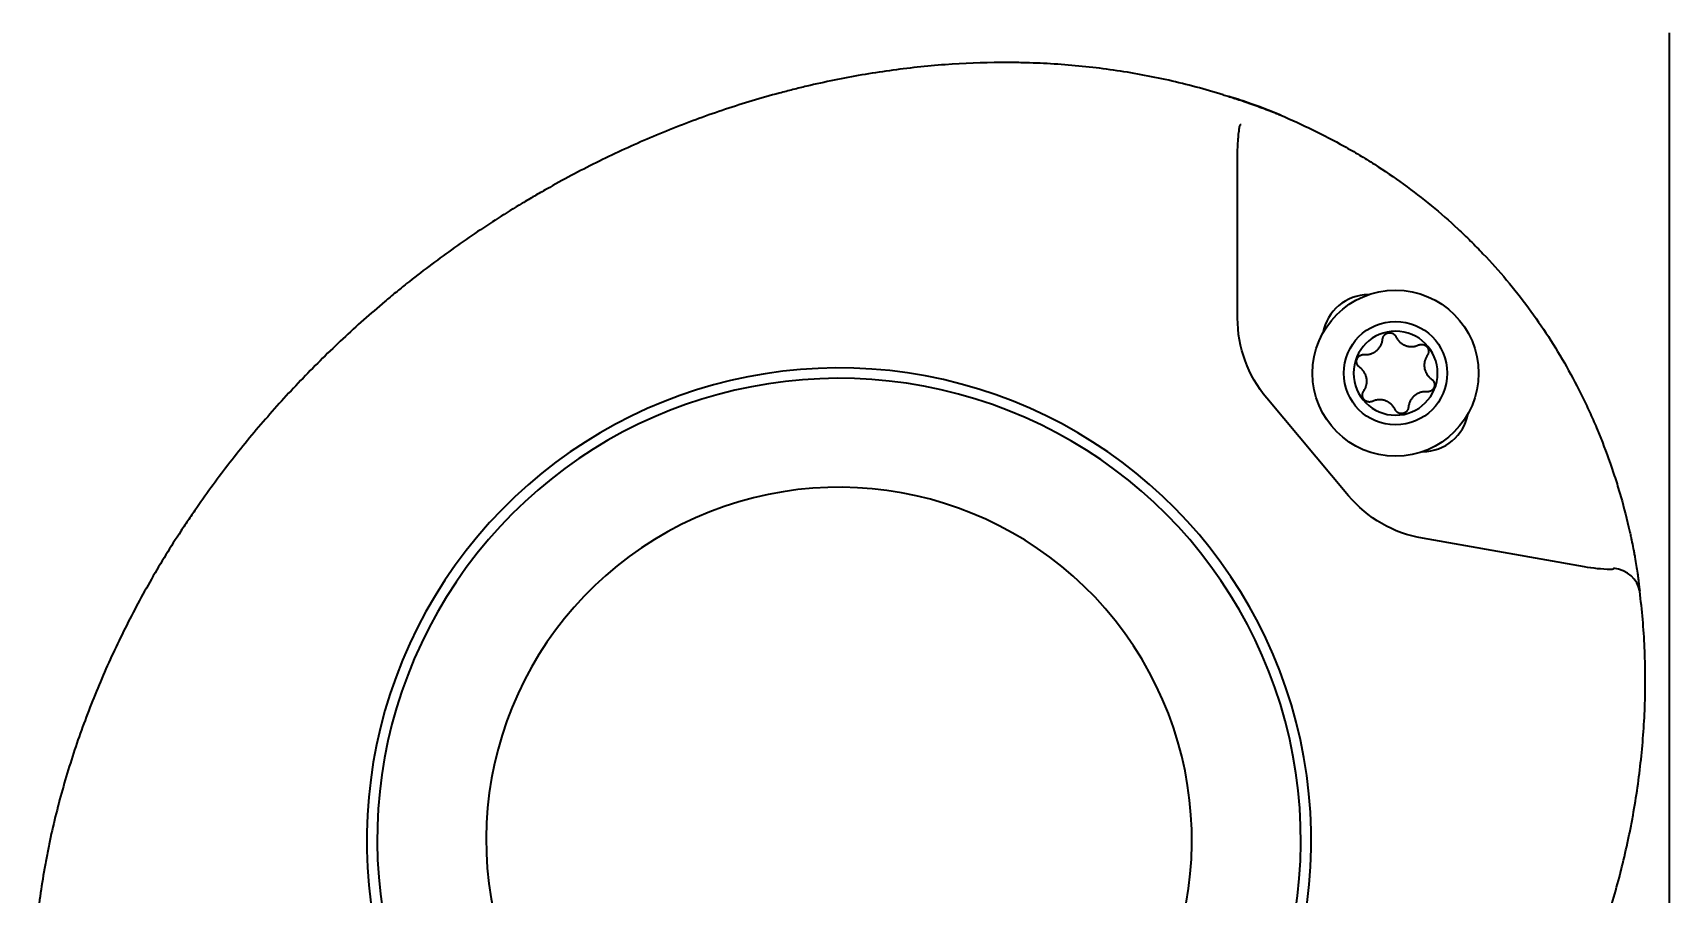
# Model space of a CAD drawing. Extents: x -760 to 4209, y 5795 to 10328.
# Drawn here: x -27.6 to 51.3, y 8062.3 to 8103.8 of the extents above; entities that cross this region are included whole.
import ezdxf

# ---------------------------------------------------------------- set-up
doc = ezdxf.new("R2010")
doc.units = 0
doc.header["$LTSCALE"] = 5
doc.layers.add('ORTHO$15', color=7, linetype='CONTINUOUS', true_color=0xffffff)

msp = doc.modelspace()

# ---------------------------------------------------------------- linework, layer by layer
at = {"layer": 'ORTHO$15', "color": 7, "linetype": 'Continuous', "lineweight": 35, "extrusion": (0, 1, 0)}
for p, q in [((51.287, 8103.801), (51.287, 8024.602)), ((30.49, 8090.055), (30.49, 8097.981)), ((35.839, 8081.497), (31.893, 8086.199)), ((47.198, 8078.069), (39.392, 8079.445))]:
    msp.add_line(p, q, dxfattribs=at)
at = {"layer": 'ORTHO$15', "color": 7, "linetype": 'Continuous', "lineweight": 35}
for radius in [4, 2.49]:
    msp.add_circle((38.099, 8087.4), radius, dxfattribs=at)
at = {"layer": 'ORTHO$15', "color": 7, "linetype": 'Continuous', "lineweight": 35, "extrusion": (0, 0, -1)}
msp.add_circle((-38.099, 8087.4), 2.025, dxfattribs=at)
at = {"layer": 'ORTHO$15', "color": 7, "linetype": 'Continuous', "lineweight": 35}
for centre, radius, start, end in [((36.813, 8088.932), 2.25, 90.43094, 169.56906), ((11.287, 8064.902), 22.75, 296.25375, 213.74625), ((11.287, 8064.902), 22.25, 75, 212.61563), ((11.287, 8064.902), 22.25, 297.38437, 75), ((39.385, 8085.867), 2.25, 270.43094, 349.56906), ((11.287, 8064.902), 17, 317.90498, 192.09505)]:
    msp.add_arc(centre, radius, start, end, dxfattribs=at)
at = {"layer": 'ORTHO$15', "color": 7, "linetype": 'Continuous', "lineweight": 35, "extrusion": (0, 0, -1)}
for centre, major_axis in [((36.49, 8090.055), (5.639, 2.052)), ((40.435, 8085.354), (3, 5.197))]:
    msp.add_ellipse(centre, major_axis=major_axis, ratio=0.999914, start_param=2.792582, end_param=3.490603, dxfattribs=at)
at = {"layer": 'ORTHO$15', "color": 7, "linetype": 'Continuous', "lineweight": 35}
msp.add_ellipse((48.374, 8076.699), major_axis=(1.493, 0.145), ratio=0.873809, start_param=0.035848, end_param=1.332032, dxfattribs=at)
for points, knots in [([(29.793, 8100.808), (28.925, 8101.079), (28.05, 8101.312), (26.73, 8101.608), (26.288, 8101.698), (25.402, 8101.86), (24.958, 8101.933), (23.621, 8102.125), (22.724, 8102.219), (21.37, 8102.311), (20.918, 8102.333), (20.351, 8102.351), (20.237, 8102.354), (20.01, 8102.359), (19.67, 8102.365), (19.33, 8102.367), (18.198, 8102.362), (17.297, 8102.326), (15.501, 8102.194), (14.606, 8102.098), (12.824, 8101.848), (11.937, 8101.696), (10.61, 8101.425), (10.169, 8101.327), (9.508, 8101.171), (9.288, 8101.118), (8.958, 8101.034), (8.848, 8101.006), (8.628, 8100.949), (7.642, 8100.689), (6.669, 8100.396), (4.96, 8099.828), (4.115, 8099.52), (2.445, 8098.856), (1.62, 8098.501), (-0.011, 8097.745), (-0.817, 8097.345), (-2.012, 8096.71), (-2.408, 8096.493), (-2.999, 8096.158), (-3.195, 8096.045), (-3.586, 8095.817), (-3.781, 8095.701), (-4.752, 8095.117), (-5.515, 8094.63), (-7.014, 8093.617), (-7.75, 8093.091), (-8.833, 8092.273), (-9.191, 8091.995), (-9.633, 8091.642), (-9.722, 8091.571), (-9.898, 8091.428), (-9.986, 8091.357), (-10.249, 8091.141), (-10.423, 8090.997), (-11.288, 8090.268), (-11.963, 8089.669), (-13.276, 8088.44), (-14.555, 8087.179), (-15.764, 8085.855), (-16.939, 8084.5), (-17.508, 8083.806), (-18.612, 8082.387), (-19.146, 8081.661), (-19.79, 8080.733), (-19.982, 8080.453), (-20.171, 8080.17), (-20.296, 8079.981), (-20.358, 8079.887), (-20.668, 8079.412), (-20.91, 8079.03), (-21.618, 8077.876), (-22.066, 8077.097), (-22.914, 8075.52), (-23.314, 8074.721), (-24.065, 8073.103), (-24.416, 8072.284), (-25.069, 8070.626), (-25.37, 8069.787), (-25.921, 8068.087), (-26.17, 8067.226), (-26.501, 8065.918), (-26.604, 8065.479), (-26.749, 8064.815), (-26.795, 8064.594), (-26.861, 8064.26), (-26.883, 8064.148), (-26.925, 8063.925), (-26.946, 8063.813), (-27.128, 8062.807), (-27.257, 8061.911), (-27.449, 8060.117), (-27.511, 8059.22), (-27.554, 8057.871), (-27.56, 8057.421), (-27.554, 8056.521), (-27.543, 8056.071), (-27.481, 8054.719), (-27.403, 8053.816), (-27.287, 8052.913)], [0, 0, 0, 0, 0.03125, 0.03125, 0.046875, 0.046875, 0.0625, 0.0625, 0.09375, 0.09375, 0.109375, 0.109375, 0.113281, 0.113281, 0.117188, 0.125, 0.125, 0.15625, 0.15625, 0.1875, 0.1875, 0.21875, 0.21875, 0.234375, 0.234375, 0.242188, 0.242188, 0.246094, 0.246094, 0.25, 0.28125, 0.28125, 0.3125, 0.3125, 0.34375, 0.34375, 0.375, 0.375, 0.390625, 0.390625, 0.398438, 0.398438, 0.40625, 0.40625, 0.4375, 0.4375, 0.46875, 0.46875, 0.484375, 0.484375, 0.488281, 0.488281, 0.492188, 0.492188, 0.5, 0.5, 0.53125, 0.53125, 0.5625, 0.59375, 0.59375, 0.625, 0.625, 0.65625, 0.65625, 0.664063, 0.667969, 0.667969, 0.671875, 0.671875, 0.6875, 0.6875, 0.71875, 0.71875, 0.75, 0.75, 0.78125, 0.78125, 0.8125, 0.8125, 0.84375, 0.84375, 0.859375, 0.859375, 0.867188, 0.867188, 0.871094, 0.871094, 0.875, 0.875, 0.90625, 0.90625, 0.9375, 0.9375, 0.953125, 0.953125, 0.96875, 0.96875, 1, 1, 1, 1]), ([(29.793, 8100.808), (29.829, 8100.798), (29.867, 8100.787), (29.946, 8100.764), (29.988, 8100.752), (30.119, 8100.713), (30.214, 8100.684), (30.341, 8100.644), (30.367, 8100.636), (30.42, 8100.619), (30.447, 8100.611), (30.528, 8100.585), (30.584, 8100.566), (30.754, 8100.51), (30.871, 8100.471), (31.054, 8100.407), (31.116, 8100.386), (31.21, 8100.352), (31.242, 8100.341), (31.306, 8100.318), (31.338, 8100.306), (31.5, 8100.247), (31.631, 8100.199), (31.895, 8100.098), (32.029, 8100.046), (32.231, 8099.965), (32.298, 8099.937), (32.434, 8099.882), (32.502, 8099.854), (32.57, 8099.825)], [0, 0, 0, 0, 0.0625, 0.0625, 0.125, 0.125, 0.25, 0.25, 0.28125, 0.28125, 0.3125, 0.3125, 0.375, 0.375, 0.5, 0.5, 0.5625, 0.5625, 0.59375, 0.59375, 0.625, 0.625, 0.75, 0.75, 0.875, 0.875, 0.9375, 0.9375, 1, 1, 1, 1]), ([(32.57, 8099.825), (32.028, 8100.052), (31.48, 8100.26), (30.644, 8100.55), (30.325, 8100.651), (30.067, 8100.728)], [0, 0, 0, 0, 0.582157, 0.582157, 1, 1, 1, 1]), ([(30.581, 8099.233), (30.585, 8099.254), (30.588, 8099.275), (30.596, 8099.304), (30.598, 8099.313), (30.604, 8099.33), (30.607, 8099.339), (30.614, 8099.353), (30.618, 8099.36), (30.625, 8099.368), (30.627, 8099.371), (30.631, 8099.375), (30.634, 8099.376), (30.641, 8099.381), (30.646, 8099.382), (30.654, 8099.382), (30.657, 8099.381), (30.662, 8099.379), (30.665, 8099.378), (30.668, 8099.377)], [0, 0, 0, 0, 0.25, 0.25, 0.375, 0.375, 0.5, 0.5, 0.625, 0.625, 0.6875, 0.6875, 0.75, 0.75, 0.875, 0.875, 0.9375, 0.9375, 1, 1, 1, 1]), ([(32.57, 8099.825), (33.093, 8099.605), (33.61, 8099.372), (34.627, 8098.875), (35.129, 8098.613), (35.87, 8098.198), (36.237, 8097.985), (36.601, 8097.763), (36.842, 8097.614), (36.962, 8097.538), (37.56, 8097.156), (38.495, 8096.518), (39.389, 8095.827), (40.261, 8095.11), (40.687, 8094.738), (41.206, 8094.256), (41.309, 8094.159), (41.514, 8093.963), (41.615, 8093.864), (41.918, 8093.565), (42.117, 8093.362), (42.704, 8092.746), (43.082, 8092.323), (43.448, 8091.888)], [0, 0, 0, 0, 0.125, 0.125, 0.25, 0.25, 0.3125, 0.34375, 0.34375, 0.375, 0.375, 0.5, 0.625, 0.625, 0.75, 0.75, 0.78125, 0.78125, 0.8125, 0.8125, 0.875, 0.875, 1, 1, 1, 1]), ([(30.49, 8097.981), (30.491, 8098.192), (30.498, 8098.402), (30.521, 8098.715), (30.53, 8098.819), (30.552, 8099.027), (30.566, 8099.13), (30.581, 8099.233)], [0, 0, 0, 0, 0.5, 0.5, 0.75, 0.75, 1, 1, 1, 1]), ([(43.448, 8091.888), (43.813, 8091.452), (44.163, 8091.006), (44.834, 8090.097), (45.476, 8089.169), (46.351, 8087.723), (46.876, 8086.723), (47.249, 8085.96), (47.37, 8085.703), (47.545, 8085.315), (47.603, 8085.185), (47.716, 8084.924), (47.994, 8084.271), (48.248, 8083.608), (48.529, 8082.804), (48.619, 8082.535), (48.792, 8081.994), (48.874, 8081.721), (49.109, 8080.902), (49.25, 8080.351), (49.376, 8079.797)], [0, 0, 0, 0, 0.125, 0.125, 0.25, 0.375, 0.5, 0.5, 0.5625, 0.5625, 0.59375, 0.59375, 0.625, 0.75, 0.75, 0.8125, 0.8125, 0.875, 0.875, 1, 1, 1, 1]), ([(36.588, 8088.295), (36.642, 8088.291), (36.694, 8088.291), (36.774, 8088.3), (36.8, 8088.304), (36.839, 8088.312), (36.852, 8088.315), (36.879, 8088.322), (36.892, 8088.326), (36.956, 8088.346), (37.005, 8088.367), (37.065, 8088.399), (37.076, 8088.406), (37.1, 8088.42), (37.111, 8088.428), (37.145, 8088.451), (37.167, 8088.467), (37.23, 8088.52), (37.268, 8088.559), (37.319, 8088.622), (37.335, 8088.644), (37.357, 8088.678), (37.364, 8088.69), (37.378, 8088.713), (37.384, 8088.725), (37.415, 8088.785), (37.435, 8088.834), (37.457, 8088.911), (37.463, 8088.938), (37.473, 8088.99), (37.477, 8089.017), (37.479, 8089.043)], [0, 0, 0, 0, 0.125, 0.125, 0.1875, 0.1875, 0.21875, 0.21875, 0.25, 0.25, 0.375, 0.375, 0.40625, 0.40625, 0.4375, 0.4375, 0.5, 0.5, 0.625, 0.625, 0.6875, 0.6875, 0.71875, 0.71875, 0.75, 0.75, 0.875, 0.875, 0.9375, 0.9375, 1, 1, 1, 1]), ([(37.479, 8089.043), (37.481, 8089.061), (37.487, 8089.097), (37.499, 8089.131), (37.51, 8089.156), (37.514, 8089.164), (37.522, 8089.18), (37.527, 8089.188), (37.542, 8089.211), (37.553, 8089.226), (37.571, 8089.246), (37.578, 8089.253), (37.591, 8089.265), (37.598, 8089.271), (37.62, 8089.288), (37.635, 8089.299), (37.66, 8089.312), (37.668, 8089.316), (37.685, 8089.324), (37.693, 8089.327), (37.72, 8089.337), (37.737, 8089.341), (37.765, 8089.346), (37.774, 8089.347), (37.793, 8089.349), (37.802, 8089.35), (37.83, 8089.35), (37.848, 8089.349), (37.875, 8089.344), (37.885, 8089.342), (37.903, 8089.338), (37.912, 8089.336), (37.938, 8089.327), (37.955, 8089.32), (37.979, 8089.307), (37.987, 8089.302), (38.003, 8089.292), (38.01, 8089.287), (38.032, 8089.271), (38.045, 8089.259), (38.064, 8089.239), (38.07, 8089.232), (38.082, 8089.218), (38.087, 8089.211), (38.103, 8089.188), (38.112, 8089.172), (38.119, 8089.156)], [0, 0, 0, 0, 0.0625, 0.125, 0.125, 0.15625, 0.15625, 0.1875, 0.1875, 0.25, 0.25, 0.28125, 0.28125, 0.3125, 0.3125, 0.375, 0.375, 0.40625, 0.40625, 0.4375, 0.4375, 0.5, 0.5, 0.53125, 0.53125, 0.5625, 0.5625, 0.625, 0.625, 0.65625, 0.65625, 0.6875, 0.6875, 0.75, 0.75, 0.78125, 0.78125, 0.8125, 0.8125, 0.875, 0.875, 0.90625, 0.90625, 0.9375, 0.9375, 1, 1, 1, 1]), ([(38.119, 8089.156), (38.142, 8089.107), (38.169, 8089.062), (38.216, 8088.998), (38.233, 8088.977), (38.26, 8088.947), (38.269, 8088.937), (38.288, 8088.918), (38.297, 8088.908), (38.347, 8088.863), (38.39, 8088.83), (38.448, 8088.795), (38.459, 8088.788), (38.483, 8088.775), (38.495, 8088.769), (38.532, 8088.751), (38.558, 8088.741), (38.634, 8088.713), (38.686, 8088.699), (38.754, 8088.689), (38.768, 8088.687), (38.795, 8088.684), (38.835, 8088.681), (38.902, 8088.681), (38.956, 8088.686), (38.996, 8088.692), (39.009, 8088.694), (39.035, 8088.699), (39.048, 8088.702), (39.113, 8088.718), (39.163, 8088.735), (39.212, 8088.758)], [0, 0, 0, 0, 0.125, 0.125, 0.1875, 0.1875, 0.21875, 0.21875, 0.25, 0.25, 0.375, 0.375, 0.40625, 0.40625, 0.4375, 0.4375, 0.5, 0.5, 0.625, 0.625, 0.65625, 0.65625, 0.6875, 0.75, 0.8125, 0.8125, 0.84375, 0.84375, 0.875, 0.875, 1, 1, 1, 1]), ([(36.366, 8087.684), (36.351, 8087.695), (36.323, 8087.718), (36.3, 8087.745), (36.283, 8087.767), (36.278, 8087.775), (36.268, 8087.79), (36.264, 8087.798), (36.252, 8087.823), (36.245, 8087.839), (36.236, 8087.866), (36.234, 8087.875), (36.229, 8087.893), (36.228, 8087.902), (36.224, 8087.929), (36.223, 8087.947), (36.223, 8087.975), (36.224, 8087.984), (36.225, 8088.003), (36.227, 8088.012), (36.232, 8088.039), (36.237, 8088.057), (36.246, 8088.083), (36.25, 8088.092), (36.257, 8088.109), (36.262, 8088.117), (36.275, 8088.141), (36.286, 8088.157), (36.303, 8088.178), (36.309, 8088.185), (36.322, 8088.199), (36.329, 8088.205), (36.343, 8088.218), (36.35, 8088.223), (36.364, 8088.235), (36.372, 8088.24), (36.395, 8088.254), (36.411, 8088.263), (36.437, 8088.274), (36.445, 8088.277), (36.463, 8088.283), (36.471, 8088.285), (36.498, 8088.291), (36.516, 8088.294), (36.543, 8088.296), (36.552, 8088.297), (36.57, 8088.297), (36.579, 8088.296), (36.588, 8088.295)], [0, 0, 0, 0, 0.0625, 0.125, 0.125, 0.15625, 0.15625, 0.1875, 0.1875, 0.25, 0.25, 0.28125, 0.28125, 0.3125, 0.3125, 0.375, 0.375, 0.40625, 0.40625, 0.4375, 0.4375, 0.5, 0.5, 0.53125, 0.53125, 0.5625, 0.5625, 0.625, 0.625, 0.65625, 0.65625, 0.6875, 0.6875, 0.71875, 0.71875, 0.75, 0.75, 0.8125, 0.8125, 0.84375, 0.84375, 0.875, 0.875, 0.9375, 0.9375, 0.96875, 0.96875, 1, 1, 1, 1]), ([(39.212, 8088.758), (39.229, 8088.766), (39.262, 8088.778), (39.298, 8088.785), (39.325, 8088.788), (39.334, 8088.789), (39.353, 8088.789), (39.362, 8088.789), (39.389, 8088.788), (39.407, 8088.786), (39.434, 8088.78), (39.443, 8088.777), (39.461, 8088.772), (39.469, 8088.769), (39.495, 8088.759), (39.512, 8088.751), (39.535, 8088.736), (39.543, 8088.731), (39.558, 8088.72), (39.566, 8088.715), (39.587, 8088.697), (39.6, 8088.684), (39.618, 8088.662), (39.623, 8088.655), (39.634, 8088.64), (39.639, 8088.632), (39.653, 8088.608), (39.661, 8088.592), (39.671, 8088.566), (39.674, 8088.557), (39.68, 8088.539), (39.682, 8088.53), (39.687, 8088.503), (39.69, 8088.485), (39.691, 8088.457), (39.691, 8088.448), (39.69, 8088.43), (39.689, 8088.42), (39.686, 8088.393), (39.682, 8088.376), (39.675, 8088.349), (39.672, 8088.341), (39.665, 8088.324), (39.662, 8088.315), (39.65, 8088.291), (39.641, 8088.275), (39.63, 8088.26)], [0, 0, 0, 0, 0.0625, 0.125, 0.125, 0.15625, 0.15625, 0.1875, 0.1875, 0.25, 0.25, 0.28125, 0.28125, 0.3125, 0.3125, 0.375, 0.375, 0.40625, 0.40625, 0.4375, 0.4375, 0.5, 0.5, 0.53125, 0.53125, 0.5625, 0.5625, 0.625, 0.625, 0.65625, 0.65625, 0.6875, 0.6875, 0.75, 0.75, 0.78125, 0.78125, 0.8125, 0.8125, 0.875, 0.875, 0.90625, 0.90625, 0.9375, 0.9375, 1, 1, 1, 1]), ([(39.63, 8088.26), (39.6, 8088.216), (39.574, 8088.17), (39.541, 8088.097), (39.532, 8088.072), (39.519, 8088.034), (39.515, 8088.021), (39.508, 8087.995), (39.505, 8087.982), (39.49, 8087.916), (39.483, 8087.863), (39.482, 8087.795), (39.482, 8087.782), (39.482, 8087.755), (39.483, 8087.741), (39.486, 8087.7), (39.49, 8087.673), (39.504, 8087.593), (39.518, 8087.541), (39.543, 8087.477), (39.548, 8087.464), (39.559, 8087.44), (39.577, 8087.403), (39.61, 8087.345), (39.641, 8087.301), (39.666, 8087.269), (39.675, 8087.259), (39.693, 8087.238), (39.702, 8087.228), (39.748, 8087.18), (39.788, 8087.146), (39.832, 8087.115)], [0, 0, 0, 0, 0.125, 0.125, 0.1875, 0.1875, 0.21875, 0.21875, 0.25, 0.25, 0.375, 0.375, 0.40625, 0.40625, 0.4375, 0.4375, 0.5, 0.5, 0.625, 0.625, 0.65625, 0.65625, 0.6875, 0.75, 0.8125, 0.8125, 0.84375, 0.84375, 0.875, 0.875, 1, 1, 1, 1]), ([(36.568, 8086.539), (36.598, 8086.583), (36.624, 8086.629), (36.657, 8086.702), (36.666, 8086.727), (36.679, 8086.765), (36.683, 8086.778), (36.69, 8086.804), (36.693, 8086.817), (36.708, 8086.883), (36.715, 8086.936), (36.716, 8087.004), (36.716, 8087.017), (36.716, 8087.045), (36.715, 8087.058), (36.712, 8087.099), (36.708, 8087.126), (36.694, 8087.206), (36.68, 8087.259), (36.655, 8087.322), (36.65, 8087.335), (36.639, 8087.36), (36.621, 8087.396), (36.588, 8087.455), (36.556, 8087.499), (36.532, 8087.53), (36.523, 8087.541), (36.505, 8087.561), (36.496, 8087.571), (36.45, 8087.619), (36.41, 8087.654), (36.366, 8087.684)], [0, 0, 0, 0, 0.125, 0.125, 0.1875, 0.1875, 0.21875, 0.21875, 0.25, 0.25, 0.375, 0.375, 0.40625, 0.40625, 0.4375, 0.4375, 0.5, 0.5, 0.625, 0.625, 0.65625, 0.65625, 0.6875, 0.75, 0.8125, 0.8125, 0.84375, 0.84375, 0.875, 0.875, 1, 1, 1, 1]), ([(39.832, 8087.115), (39.847, 8087.105), (39.874, 8087.081), (39.898, 8087.054), (39.915, 8087.032), (39.92, 8087.025), (39.929, 8087.009), (39.934, 8087.001), (39.946, 8086.977), (39.953, 8086.96), (39.962, 8086.934), (39.964, 8086.925), (39.969, 8086.907), (39.97, 8086.898), (39.974, 8086.87), (39.975, 8086.852), (39.975, 8086.824), (39.974, 8086.815), (39.973, 8086.796), (39.971, 8086.787), (39.966, 8086.76), (39.961, 8086.742), (39.952, 8086.716), (39.948, 8086.707), (39.941, 8086.69), (39.936, 8086.682), (39.923, 8086.658), (39.912, 8086.643), (39.895, 8086.621), (39.889, 8086.614), (39.876, 8086.6), (39.869, 8086.594), (39.855, 8086.581), (39.848, 8086.576), (39.833, 8086.565), (39.826, 8086.559), (39.803, 8086.545), (39.786, 8086.536), (39.761, 8086.525), (39.752, 8086.522), (39.735, 8086.517), (39.726, 8086.514), (39.7, 8086.508), (39.682, 8086.505), (39.655, 8086.503), (39.646, 8086.502), (39.627, 8086.503), (39.618, 8086.503), (39.609, 8086.504)], [0, 0, 0, 0, 0.0625, 0.125, 0.125, 0.15625, 0.15625, 0.1875, 0.1875, 0.25, 0.25, 0.28125, 0.28125, 0.3125, 0.3125, 0.375, 0.375, 0.40625, 0.40625, 0.4375, 0.4375, 0.5, 0.5, 0.53125, 0.53125, 0.5625, 0.5625, 0.625, 0.625, 0.65625, 0.65625, 0.6875, 0.6875, 0.71875, 0.71875, 0.75, 0.75, 0.8125, 0.8125, 0.84375, 0.84375, 0.875, 0.875, 0.9375, 0.9375, 0.96875, 0.96875, 1, 1, 1, 1]), ([(36.986, 8086.041), (36.969, 8086.033), (36.935, 8086.021), (36.9, 8086.014), (36.873, 8086.011), (36.864, 8086.01), (36.845, 8086.01), (36.836, 8086.01), (36.809, 8086.011), (36.791, 8086.013), (36.764, 8086.019), (36.755, 8086.022), (36.737, 8086.027), (36.728, 8086.03), (36.703, 8086.04), (36.686, 8086.048), (36.663, 8086.063), (36.655, 8086.068), (36.64, 8086.079), (36.632, 8086.084), (36.611, 8086.102), (36.598, 8086.116), (36.58, 8086.137), (36.575, 8086.144), (36.564, 8086.16), (36.559, 8086.167), (36.545, 8086.191), (36.537, 8086.208), (36.527, 8086.234), (36.524, 8086.243), (36.518, 8086.26), (36.516, 8086.269), (36.511, 8086.296), (36.508, 8086.315), (36.507, 8086.342), (36.507, 8086.351), (36.508, 8086.37), (36.509, 8086.379), (36.512, 8086.406), (36.516, 8086.424), (36.523, 8086.45), (36.526, 8086.459), (36.533, 8086.476), (36.537, 8086.484), (36.548, 8086.509), (36.557, 8086.524), (36.568, 8086.539)], [0, 0, 0, 0, 0.0625, 0.125, 0.125, 0.15625, 0.15625, 0.1875, 0.1875, 0.25, 0.25, 0.28125, 0.28125, 0.3125, 0.3125, 0.375, 0.375, 0.40625, 0.40625, 0.4375, 0.4375, 0.5, 0.5, 0.53125, 0.53125, 0.5625, 0.5625, 0.625, 0.625, 0.65625, 0.65625, 0.6875, 0.6875, 0.75, 0.75, 0.78125, 0.78125, 0.8125, 0.8125, 0.875, 0.875, 0.90625, 0.90625, 0.9375, 0.9375, 1, 1, 1, 1]), ([(38.079, 8085.643), (38.056, 8085.692), (38.029, 8085.737), (37.982, 8085.802), (37.965, 8085.822), (37.938, 8085.852), (37.929, 8085.862), (37.91, 8085.882), (37.9, 8085.891), (37.851, 8085.937), (37.808, 8085.969), (37.75, 8086.004), (37.739, 8086.011), (37.715, 8086.024), (37.702, 8086.03), (37.665, 8086.048), (37.64, 8086.059), (37.564, 8086.087), (37.511, 8086.1), (37.444, 8086.11), (37.43, 8086.112), (37.403, 8086.115), (37.363, 8086.118), (37.295, 8086.118), (37.242, 8086.113), (37.202, 8086.107), (37.189, 8086.105), (37.162, 8086.1), (37.149, 8086.097), (37.084, 8086.081), (37.034, 8086.064), (36.986, 8086.041)], [0, 0, 0, 0, 0.125, 0.125, 0.1875, 0.1875, 0.21875, 0.21875, 0.25, 0.25, 0.375, 0.375, 0.40625, 0.40625, 0.4375, 0.4375, 0.5, 0.5, 0.625, 0.625, 0.65625, 0.65625, 0.6875, 0.75, 0.8125, 0.8125, 0.84375, 0.84375, 0.875, 0.875, 1, 1, 1, 1]), ([(39.609, 8086.504), (39.556, 8086.508), (39.503, 8086.508), (39.424, 8086.499), (39.398, 8086.495), (39.345, 8086.484), (39.319, 8086.477), (39.242, 8086.453), (39.193, 8086.432), (39.133, 8086.4), (39.121, 8086.393), (39.098, 8086.379), (39.087, 8086.372), (39.053, 8086.348), (39.031, 8086.332), (38.968, 8086.279), (38.93, 8086.24), (38.879, 8086.177), (38.864, 8086.155), (38.841, 8086.121), (38.834, 8086.109), (38.821, 8086.086), (38.814, 8086.074), (38.783, 8086.014), (38.763, 8085.965), (38.741, 8085.888), (38.735, 8085.862), (38.725, 8085.809), (38.721, 8085.783), (38.719, 8085.756)], [0, 0, 0, 0, 0.125, 0.125, 0.1875, 0.1875, 0.25, 0.25, 0.375, 0.375, 0.40625, 0.40625, 0.4375, 0.4375, 0.5, 0.5, 0.625, 0.625, 0.6875, 0.6875, 0.71875, 0.71875, 0.75, 0.75, 0.875, 0.875, 0.9375, 0.9375, 1, 1, 1, 1]), ([(38.719, 8085.756), (38.717, 8085.738), (38.711, 8085.703), (38.699, 8085.668), (38.688, 8085.643), (38.684, 8085.635), (38.676, 8085.619), (38.671, 8085.611), (38.656, 8085.588), (38.645, 8085.574), (38.621, 8085.546), (38.607, 8085.534), (38.578, 8085.511), (38.563, 8085.5), (38.538, 8085.487), (38.53, 8085.483), (38.513, 8085.475), (38.505, 8085.472), (38.478, 8085.462), (38.46, 8085.458), (38.433, 8085.453), (38.424, 8085.452), (38.405, 8085.45), (38.396, 8085.45), (38.368, 8085.449), (38.35, 8085.451), (38.322, 8085.455), (38.313, 8085.457), (38.295, 8085.461), (38.286, 8085.464), (38.26, 8085.472), (38.243, 8085.48), (38.219, 8085.492), (38.211, 8085.497), (38.195, 8085.507), (38.188, 8085.512), (38.166, 8085.529), (38.152, 8085.541), (38.134, 8085.56), (38.128, 8085.567), (38.116, 8085.581), (38.111, 8085.589), (38.095, 8085.611), (38.086, 8085.627), (38.079, 8085.643)], [0, 0, 0, 0, 0.0625, 0.125, 0.125, 0.15625, 0.15625, 0.1875, 0.1875, 0.25, 0.25, 0.3125, 0.3125, 0.375, 0.375, 0.40625, 0.40625, 0.4375, 0.4375, 0.5, 0.5, 0.53125, 0.53125, 0.5625, 0.5625, 0.625, 0.625, 0.65625, 0.65625, 0.6875, 0.6875, 0.75, 0.75, 0.78125, 0.78125, 0.8125, 0.8125, 0.875, 0.875, 0.90625, 0.90625, 0.9375, 0.9375, 1, 1, 1, 1]), ([(49.376, 8079.797), (49.392, 8079.725), (49.408, 8079.653), (49.439, 8079.51), (49.454, 8079.439), (49.499, 8079.226), (49.527, 8079.086), (49.567, 8078.877), (49.58, 8078.808), (49.599, 8078.704), (49.605, 8078.67), (49.618, 8078.601), (49.624, 8078.567), (49.654, 8078.398), (49.676, 8078.266), (49.717, 8078.012), (49.735, 8077.889), (49.757, 8077.741), (49.761, 8077.711), (49.769, 8077.653), (49.773, 8077.624), (49.785, 8077.539), (49.792, 8077.485), (49.813, 8077.326), (49.825, 8077.228), (49.845, 8077.048), (49.854, 8076.965), (49.862, 8076.891)], [0, 0, 0, 0, 0.0625, 0.0625, 0.125, 0.125, 0.25, 0.25, 0.3125, 0.3125, 0.34375, 0.34375, 0.375, 0.375, 0.5, 0.5, 0.625, 0.625, 0.65625, 0.65625, 0.6875, 0.6875, 0.75, 0.75, 0.875, 0.875, 1, 1, 1, 1]), ([(48.447, 8077.941), (48.239, 8077.946), (48.031, 8077.96), (47.614, 8078.004), (47.406, 8078.033), (47.198, 8078.069)], [0, 0, 0, 0, 0.5, 0.5, 1, 1, 1, 1]), ([(48.604, 8078.001), (48.606, 8077.995), (48.606, 8077.99), (48.605, 8077.982), (48.605, 8077.979), (48.603, 8077.975), (48.601, 8077.972), (48.596, 8077.966), (48.591, 8077.962), (48.579, 8077.956), (48.572, 8077.953), (48.556, 8077.948), (48.547, 8077.947), (48.529, 8077.944), (48.519, 8077.943), (48.49, 8077.941), (48.469, 8077.941), (48.447, 8077.941)], [0, 0, 0, 0, 0.125, 0.125, 0.1875, 0.1875, 0.25, 0.25, 0.375, 0.375, 0.5, 0.5, 0.625, 0.625, 0.75, 0.75, 1, 1, 1, 1]), ([(17.523, 8029.953), (18.119, 8030.162), (18.709, 8030.383), (20.13, 8030.947), (20.955, 8031.303), (22.586, 8032.059), (23.392, 8032.459), (24.587, 8033.094), (24.983, 8033.311), (25.573, 8033.646), (25.77, 8033.759), (26.161, 8033.987), (26.356, 8034.103), (27.327, 8034.687), (28.09, 8035.174), (29.589, 8036.187), (30.324, 8036.713), (31.408, 8037.531), (31.766, 8037.809), (32.208, 8038.162), (32.297, 8038.233), (32.473, 8038.376), (32.561, 8038.447), (32.824, 8038.663), (32.998, 8038.807), (33.863, 8039.536), (34.537, 8040.135), (35.851, 8041.364), (37.13, 8042.625), (38.339, 8043.949), (39.513, 8045.304), (40.083, 8045.998), (41.187, 8047.417), (41.721, 8048.143), (42.365, 8049.071), (42.557, 8049.351), (42.746, 8049.634), (42.871, 8049.823), (42.933, 8049.917), (43.243, 8050.392), (43.485, 8050.774), (44.193, 8051.928), (44.641, 8052.707), (45.489, 8054.284), (45.889, 8055.083), (46.64, 8056.701), (46.991, 8057.52), (47.644, 8059.178), (47.945, 8060.017), (48.496, 8061.717), (48.745, 8062.578), (49.076, 8063.886), (49.179, 8064.325), (49.323, 8064.989), (49.37, 8065.21), (49.436, 8065.544), (49.458, 8065.656), (49.5, 8065.879), (49.521, 8065.991), (49.703, 8066.997), (49.832, 8067.893), (50.023, 8069.687), (50.086, 8070.584), (50.129, 8071.933), (50.135, 8072.383), (50.129, 8073.283), (50.118, 8073.733), (50.056, 8075.085), (49.978, 8075.988), (49.862, 8076.891)], [0, 0, 0, 0, 0.030901, 0.030901, 0.074951, 0.074951, 0.119001, 0.119001, 0.141026, 0.141026, 0.152038, 0.152038, 0.163051, 0.163051, 0.207101, 0.207101, 0.251151, 0.251151, 0.273176, 0.273176, 0.278682, 0.278682, 0.284188, 0.284188, 0.295201, 0.295201, 0.339251, 0.339251, 0.383301, 0.427351, 0.427351, 0.471401, 0.471401, 0.515451, 0.515451, 0.526463, 0.531969, 0.531969, 0.537475, 0.537475, 0.5595, 0.5595, 0.60355, 0.60355, 0.6476, 0.6476, 0.69165, 0.69165, 0.7357, 0.7357, 0.77975, 0.77975, 0.801775, 0.801775, 0.812788, 0.812788, 0.818294, 0.818294, 0.8238, 0.8238, 0.86785, 0.86785, 0.9119, 0.9119, 0.933925, 0.933925, 0.95595, 0.95595, 1, 1, 1, 1])]:
    msp.add_open_spline(points, degree=3, knots=knots, dxfattribs=at)

doc.saveas('drawing.dxf')
